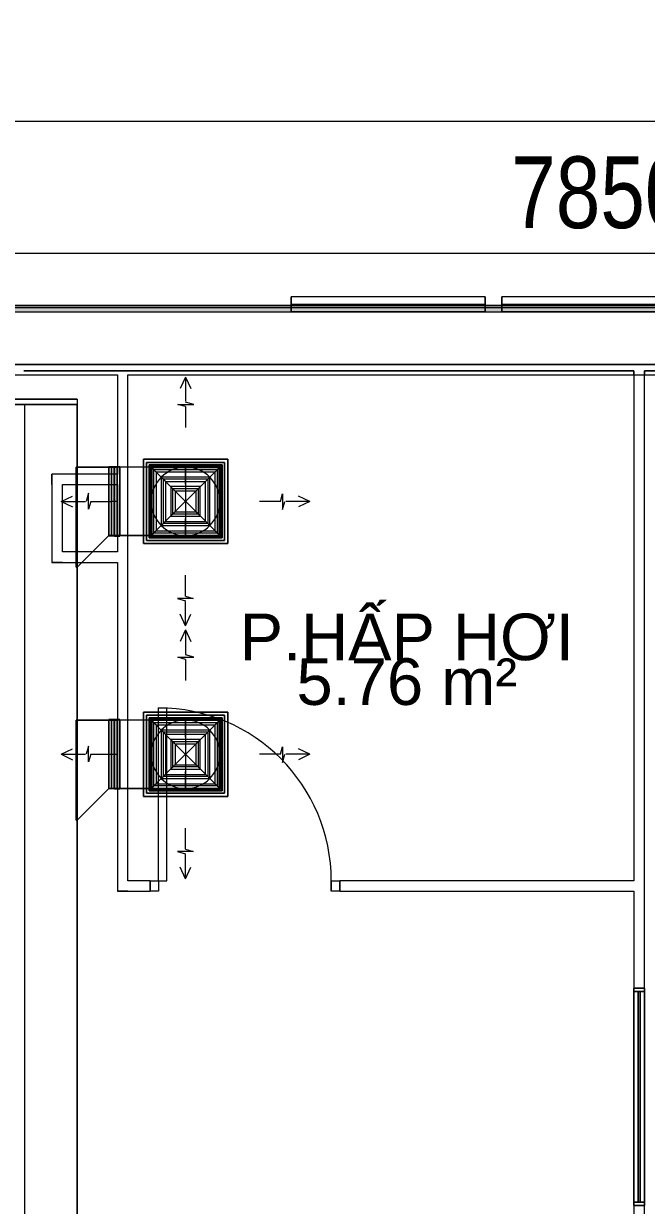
# Model space of a CAD drawing. Header units: millimetres. Extents: x -22227 to 20275, y 15053 to 61060.
# Drawn here: x -18853 to -15899, y 54177 to 59784 of the extents above; entities that cross this region are included whole.
import ezdxf

# ---------------------------------------------------------------- set-up
doc = ezdxf.new("R2010")
doc.units = ezdxf.units.MM
doc.linetypes.add('Grid Line', pattern=[22.225, 12.7, -3.175, 3.175, -3.175])
for name, color, linetype, lineweight in [('A-ANNO-DIMS', 7, 'Continuous', 9), ('A-ANNO-DIMS-170', 7, 'Continuous', 9), ('A-AREA-IDEN', 7, 'Continuous', 9), ('A-DETL-GENF', 7, 'Continuous', 5), ('A-GENM', 7, 'Continuous', 5), ('A-WALL', 7, 'Continuous', 9), ('A-WALL-PATT', 7, 'Continuous', 9), ('M-HVAC-CDFF', 7, 'Continuous', 5), ('M-HVAC-DUCT', 7, 'Continuous', 18), ('M-HVAC-DUCT-CNTR', 7, 'Continuous', 5), ('S-GRID', 7, 'Continuous', 9)]:
    doc.layers.add(name, color=color, linetype=linetype, lineweight=lineweight)
for name, color, linetype, lineweight, true_color in [('A-DOOR', 5, 'Continuous', 9, 0x0000ff), ('A-FLOR', 7, 'Continuous', 9, 0x007f00), ('A-GLAZ', 7, 'Continuous', 9, 0x00007f), ('M-HVAC-DUCT-ANNO', 7, 'Continuous', 5, 0x007f00)]:
    doc.layers.add(name, color=color, linetype=linetype, lineweight=lineweight, true_color=true_color)
doc.styles.add('Arial_1', font='arial.ttf', dxfattribs={"width": 0.8, "height": 340})
doc.styles.add('Arial_4', font='arial.ttf', dxfattribs={"height": 221})
doc.dimstyles.new('AK_DIM_2_0_Arial', dxfattribs={"dimscale": 304.8, "dimtxt": 346.888196, "dimasz": 0.278871, "dimexe": 0.557743, "dimexo": 0.557743, "dimgap": 0.055774, "dimtad": 1, "dimdec": 0, "dimzin": 0, "dimdsep": 46, "dimtxsty": 'Arial_1', "dimblk1": 'OBLIQUE', "dimblk2": 'OBLIQUE', "dimsah": 1, "dimcen": 0.09, "dimadec": 0, "dimazin": 0, "dimtfac": 1, "dimtdec": 4, "dimtix": 1, "dimtmove": 0, "dimatfit": 3, "dimfxl": 1, "dimtvp": 1, "dimtolj": 1, "dimtzin": 0, "dimarcsym": 2})

# ---------------------------------------------------------------- blocks, each defined once
blk = doc.blocks.new('Cư_a đơn - _D5 _900x2200__TrongNha-1164036-MẶT BẰNG HỆ THỐNG GIÓ TƯƠI')
at = {"layer": 'A-DETL-GENF', "color": 253, "lineweight": 9, "true_color": 0xaaaaaa}
for p, q in [((410, -25), (370, -25)), ((370, -25), (370, -845)), ((410, -25), (410, -845)), ((410, -845), (370, -845))]:
    blk.add_line(p, q, dxfattribs=at)
blk.add_arc((410, -25), 820, 180, 270, dxfattribs=at)
at = {"layer": 'A-DOOR', "color": 254, "true_color": 0xccccff}
for p, q in [((-450, -25), (-450, 25)), ((-450, 25), (-410, 25)), ((-410, -25), (-410, 25)), ((410, 25), (450, 25)), ((410, -25), (410, 25)), ((450, 25), (450, -25)), ((-410, -25), (-450, -25)), ((450, -25), (410, -25))]:
    blk.add_line(p, q, dxfattribs=at)
at = {"layer": 'A-DOOR', "color": 161, "true_color": 0xaaaaff}
for p, q in [((-450, 25), (-410, 25)), ((-410, 25), (-410, -25)), ((410, -25), (410, 25)), ((410, 25), (450, 25)), ((-410, -25), (-450, -25)), ((450, -25), (410, -25))]:
    blk.add_line(p, q, dxfattribs=at)
at = {"layer": 'A-DOOR', "color": 254, "true_color": 0xe0e0ff}
for p, q in [((-450, -25), (-450, 25)), ((450, -25), (450, 25))]:
    blk.add_line(p, q, dxfattribs=at)
blk = doc.blocks.new('AK_OViewTuongPanel - 1000x1200-V14-MẶT BẰNG HỆ THỐNG GIÓ TƯƠI')
at = {"layer": 'A-GLAZ', "color": 254, "true_color": 0xe0e0ef}
for p, q in [((-515, 25), (-500, 25)), ((-500, 25), (-500, 5)), ((500, 25), (515, 25)), ((500, 5), (500, 25)), ((-500, -25), (-515, -25)), ((-500, -5), (-500, -25)), ((500, -25), (500, -5)), ((515, -25), (500, -25))]:
    blk.add_line(p, q, dxfattribs=at)
at = {"layer": 'A-GLAZ', "color": 7, "true_color": 0xececf5}
for p, q in [((-515, -25), (-515, 25)), ((-500, -5), (-500, 5)), ((-500, 5), (-500, -5)), ((500, 5), (500, -5)), ((500, -5), (500, 5)), ((515, 25), (515, -25))]:
    blk.add_line(p, q, dxfattribs=at)
at = {"layer": 'A-GLAZ', "color": 9, "true_color": 0xaaaad4}
for p, q in [((-515, 25), (-515, -25)), ((-500, 25), (-515, 25)), ((500, 25), (-500, 25)), ((-500, -25), (-500, 25)), ((500, 5), (-500, 5)), ((-500, 5), (-500, -5)), ((515, 25), (500, 25)), ((500, 25), (500, -25)), ((500, -5), (500, 5)), ((515, -25), (515, 25)), ((-515, -25), (-500, -25)), ((-500, -5), (500, -5)), ((-500, -25), (500, -25)), ((500, -25), (515, -25))]:
    blk.add_line(p, q, dxfattribs=at)
at = {"layer": 'A-GLAZ', "color": 254, "true_color": 0xcccce5}
for p, q in [((-500, 25), (500, 25)), ((-500, 5), (500, 5)), ((500, -5), (-500, -5)), ((500, -25), (-500, -25))]:
    blk.add_line(p, q, dxfattribs=at)
blk = doc.blocks.new('M_Window-Louvers - 1000x1000mm-1207723-MẶT BẰNG HỆ THỐNG GIÓ TƯƠI')
at = {"layer": 'A-GLAZ', "color": 254, "true_color": 0xe0e0ef}
for p, q in [((-460.5, 8.65), (-460.5, -26.275)), ((-460.5, 8.65), (460.5, 8.65)), ((-460.5, -26.275), (-460.5, 8.65)), ((460.5, 8.65), (-460.5, 8.65)), ((460.5, -26.275), (460.5, 8.65)), ((460.5, 8.65), (460.5, -26.275)), ((-460.5, -26.275), (-460.5, -61.2)), ((-460.5, -26.275), (460.5, -26.275)), ((-460.5, -61.2), (-460.5, -26.275)), ((-460.5, -26.275), (460.5, -26.275)), ((460.5, -61.2), (460.5, -26.275)), ((460.5, -26.275), (460.5, -61.2)), ((-460.5, -61.2), (460.5, -61.2)), ((-460.5, -61.2), (460.5, -61.2))]:
    blk.add_line(p, q, dxfattribs=at)
at = {"layer": 'A-GLAZ', "color": 254, "true_color": 0xcccce5}
for p, q in [((-460.5, -26.275), (-460.5, 8.65)), ((460.5, 8.65), (-460.5, 8.65)), ((-460.5, 8.65), (-460.5, -26.275)), ((-460.5, 8.65), (460.5, 8.65)), ((460.5, 8.65), (460.5, -26.275)), ((460.5, -26.275), (460.5, 8.65)), ((-460.5, -61.2), (-460.5, -26.275)), ((-460.5, -26.275), (-460.5, -61.2)), ((460.5, -26.275), (460.5, -61.2)), ((460.5, -61.2), (460.5, -26.275)), ((-460.5, -61.2), (460.5, -61.2)), ((-460.5, -61.2), (460.5, -61.2))]:
    blk.add_line(p, q, dxfattribs=at)
at = {"layer": 'A-GLAZ', "color": 7, "true_color": 0xececf5}
for p, q in [((-460.5, 8.65), (-460.5, -26.275)), ((-460.5, 8.65), (460.5, 8.65)), ((-460.5, -26.275), (-460.5, 8.65)), ((460.5, 8.65), (-460.5, 8.65)), ((460.5, -26.275), (460.5, 8.65)), ((460.5, 8.65), (460.5, -26.275)), ((-460.5, -26.275), (-460.5, -61.2)), ((-460.5, -61.2), (-460.5, -26.275)), ((460.5, -61.2), (460.5, -26.275)), ((460.5, -26.275), (460.5, -61.2)), ((-460.5, -61.2), (460.5, -61.2)), ((-460.5, -61.2), (460.5, -61.2))]:
    blk.add_line(p, q, dxfattribs=at)
at = {"layer": 'A-GLAZ', "color": 7, "true_color": 0xf3f3f9}
for p, q in [((-460.5, 8.65), (-460.5, -26.275)), ((-460.5, 8.65), (460.5, 8.65)), ((-460.5, -26.275), (-460.5, 8.65)), ((460.5, 8.65), (-460.5, 8.65)), ((460.5, -26.275), (460.5, 8.65)), ((460.5, 8.65), (460.5, -26.275)), ((-460.5, -26.275), (460.5, -26.275)), ((-460.5, -26.275), (460.5, -26.275)), ((-460.5, -26.275), (-460.5, -61.2)), ((-460.5, -61.2), (-460.5, -26.275)), ((460.5, -61.2), (460.5, -26.275)), ((460.5, -26.275), (460.5, -61.2)), ((-460.5, -61.2), (460.5, -61.2)), ((-460.5, -61.2), (460.5, -61.2))]:
    blk.add_line(p, q, dxfattribs=at)
at = {"layer": 'A-GLAZ', "color": 7, "true_color": 0xf7f7fb}
for p, q in [((-460.5, 8.65), (-460.5, -26.275)), ((-460.5, 8.65), (460.5, 8.65)), ((-460.5, -26.275), (-460.5, 8.65)), ((460.5, 8.65), (-460.5, 8.65)), ((460.5, -26.275), (460.5, 8.65)), ((460.5, 8.65), (460.5, -26.275)), ((-460.5, -26.275), (-460.5, -61.2)), ((-460.5, -61.2), (-460.5, -26.275)), ((460.5, -61.2), (460.5, -26.275)), ((460.5, -26.275), (460.5, -61.2)), ((-460.5, -61.2), (460.5, -61.2)), ((-460.5, -61.2), (460.5, -61.2))]:
    blk.add_line(p, q, dxfattribs=at)
at = {"layer": 'A-GLAZ', "color": 7, "true_color": 0xfafafc}
for p, q in [((-460.5, 8.65), (-460.5, -26.275)), ((-460.5, 8.65), (460.5, 8.65)), ((-460.5, -26.275), (-460.5, 8.65)), ((460.5, 8.65), (-460.5, 8.65)), ((460.5, -26.275), (460.5, 8.65)), ((460.5, 8.65), (460.5, -26.275)), ((-460.5, -26.275), (460.5, -26.275)), ((-460.5, -26.275), (460.5, -26.275)), ((-460.5, -26.275), (-460.5, -61.2)), ((-460.5, -61.2), (-460.5, -26.275)), ((460.5, -61.2), (460.5, -26.275)), ((460.5, -26.275), (460.5, -61.2)), ((-460.5, -61.2), (460.5, -61.2)), ((-460.5, -61.2), (460.5, -61.2))]:
    blk.add_line(p, q, dxfattribs=at)
at = {"layer": 'A-GLAZ', "color": 7, "true_color": 0xfcfcfd}
for p, q in [((-460.5, 8.65), (-460.5, -26.275)), ((-460.5, 8.65), (460.5, 8.65)), ((-460.5, -26.275), (-460.5, 8.65)), ((460.5, 8.65), (-460.5, 8.65)), ((460.5, -26.275), (460.5, 8.65)), ((460.5, 8.65), (460.5, -26.275)), ((-460.5, -26.275), (-460.5, -61.2)), ((-460.5, -61.2), (-460.5, -26.275)), ((460.5, -61.2), (460.5, -26.275)), ((460.5, -26.275), (460.5, -61.2)), ((-460.5, -61.2), (460.5, -61.2)), ((-460.5, -61.2), (460.5, -61.2))]:
    blk.add_line(p, q, dxfattribs=at)
at = {"layer": 'A-GLAZ', "color": 7, "true_color": 0xfdfdfd}
for p, q in [((-460.5, 8.65), (-460.5, -26.275)), ((-460.5, 8.65), (460.5, 8.65)), ((-460.5, 8.65), (-460.5, -26.275)), ((-460.5, -26.275), (-460.5, 8.65)), ((460.5, 8.65), (-460.5, 8.65)), ((-460.5, 8.65), (460.5, 8.65)), ((-460.5, 8.65), (-460.5, -26.275)), ((-460.5, -26.275), (-460.5, 8.65)), ((460.5, 8.65), (-460.5, 8.65)), ((-460.5, 8.65), (460.5, 8.65)), ((-460.5, 8.65), (-460.5, -26.275)), ((-460.5, -26.275), (-460.5, 8.65)), ((460.5, 8.65), (-460.5, 8.65)), ((-460.5, 8.65), (460.5, 8.65)), ((-460.5, 8.65), (-460.5, -26.275)), ((-460.5, -26.275), (-460.5, 8.65)), ((460.5, 8.65), (-460.5, 8.65)), ((-460.5, 8.65), (460.5, 8.65)), ((-460.5, 8.65), (-460.5, -26.275)), ((-460.5, -26.275), (-460.5, 8.65)), ((460.5, 8.65), (-460.5, 8.65)), ((-460.5, 8.65), (460.5, 8.65)), ((-460.5, 8.65), (-460.5, -26.275)), ((-460.5, -26.275), (-460.5, 8.65)), ((460.5, 8.65), (-460.5, 8.65)), ((-460.5, 8.65), (460.5, 8.65)), ((-460.5, 8.65), (-460.5, -26.275)), ((-460.5, -26.275), (-460.5, 8.65)), ((460.5, 8.65), (-460.5, 8.65)), ((-460.5, 8.65), (460.5, 8.65)), ((-460.5, 8.65), (-460.5, -26.275)), ((-460.5, -26.275), (-460.5, 8.65)), ((460.5, 8.65), (-460.5, 8.65)), ((-460.5, 8.65), (460.5, 8.65)), ((-460.5, 8.65), (-460.5, -26.275)), ((-460.5, -26.275), (-460.5, 8.65)), ((460.5, 8.65), (-460.5, 8.65)), ((-460.5, 8.65), (460.5, 8.65)), ((-460.5, 8.65), (-460.5, -26.275)), ((-460.5, -26.275), (-460.5, 8.65)), ((460.5, 8.65), (-460.5, 8.65)), ((-460.5, 8.65), (460.5, 8.65)), ((-460.5, 8.65), (-460.5, -26.275)), ((-460.5, -26.275), (-460.5, 8.65)), ((460.5, 8.65), (-460.5, 8.65)), ((-460.5, 8.65), (460.5, 8.65)), ((-460.5, 8.65), (-460.5, -26.275)), ((-460.5, -26.275), (-460.5, 8.65)), ((460.5, 8.65), (-460.5, 8.65)), ((-460.5, 8.65), (460.5, 8.65)), ((-460.5, 8.65), (-460.5, -26.275)), ((-460.5, -26.275), (-460.5, 8.65)), ((460.5, 8.65), (-460.5, 8.65)), ((-460.5, 8.65), (460.5, 8.65)), ((-460.5, 8.65), (-460.5, -26.275)), ((-460.5, -26.275), (-460.5, 8.65)), ((460.5, 8.65), (-460.5, 8.65)), ((-460.5, 8.65), (460.5, 8.65)), ((460.5, -26.275), (460.5, 8.65)), ((460.5, 8.65), (460.5, -26.275)), ((460.5, -26.275), (460.5, 8.65)), ((460.5, 8.65), (460.5, -26.275)), ((460.5, -26.275), (460.5, 8.65)), ((460.5, 8.65), (460.5, -26.275)), ((460.5, -26.275), (460.5, 8.65)), ((460.5, 8.65), (460.5, -26.275)), ((460.5, -26.275), (460.5, 8.65)), ((460.5, 8.65), (460.5, -26.275)), ((460.5, -26.275), (460.5, 8.65)), ((460.5, 8.65), (460.5, -26.275)), ((460.5, -26.275), (460.5, 8.65)), ((460.5, 8.65), (460.5, -26.275)), ((460.5, -26.275), (460.5, 8.65)), ((460.5, 8.65), (460.5, -26.275)), ((460.5, -26.275), (460.5, 8.65)), ((460.5, 8.65), (460.5, -26.275)), ((460.5, -26.275), (460.5, 8.65)), ((460.5, 8.65), (460.5, -26.275)), ((460.5, -26.275), (460.5, 8.65)), ((460.5, 8.65), (460.5, -26.275)), ((460.5, -26.275), (460.5, 8.65)), ((460.5, 8.65), (460.5, -26.275)), ((460.5, -26.275), (460.5, 8.65)), ((460.5, 8.65), (460.5, -26.275)), ((460.5, -26.275), (460.5, 8.65)), ((460.5, 8.65), (460.5, -26.275)), ((460.5, -26.275), (460.5, 8.65)), ((-460.5, -26.275), (460.5, -26.275)), ((-460.5, -26.275), (460.5, -26.275)), ((-460.5, -26.275), (460.5, -26.275)), ((-460.5, -26.275), (460.5, -26.275)), ((-460.5, -26.275), (460.5, -26.275)), ((-460.5, -26.275), (460.5, -26.275)), ((-460.5, -26.275), (460.5, -26.275)), ((-460.5, -26.275), (-460.5, -61.2)), ((-460.5, -26.275), (460.5, -26.275)), ((-460.5, -26.275), (460.5, -26.275)), ((-460.5, -26.275), (-460.5, -61.2)), ((-460.5, -61.2), (-460.5, -26.275)), ((-460.5, -26.275), (460.5, -26.275)), ((-460.5, -26.275), (460.5, -26.275)), ((-460.5, -26.275), (-460.5, -61.2)), ((-460.5, -61.2), (-460.5, -26.275)), ((-460.5, -26.275), (460.5, -26.275)), ((-460.5, -26.275), (460.5, -26.275)), ((-460.5, -26.275), (-460.5, -61.2)), ((-460.5, -61.2), (-460.5, -26.275)), ((-460.5, -26.275), (460.5, -26.275)), ((-460.5, -26.275), (460.5, -26.275)), ((-460.5, -26.275), (-460.5, -61.2)), ((-460.5, -61.2), (-460.5, -26.275)), ((-460.5, -26.275), (460.5, -26.275)), ((-460.5, -26.275), (460.5, -26.275)), ((-460.5, -26.275), (-460.5, -61.2)), ((-460.5, -61.2), (-460.5, -26.275)), ((-460.5, -26.275), (460.5, -26.275)), ((-460.5, -26.275), (460.5, -26.275)), ((-460.5, -26.275), (-460.5, -61.2)), ((-460.5, -61.2), (-460.5, -26.275)), ((-460.5, -26.275), (460.5, -26.275)), ((-460.5, -26.275), (460.5, -26.275)), ((-460.5, -26.275), (-460.5, -61.2)), ((-460.5, -61.2), (-460.5, -26.275)), ((-460.5, -26.275), (460.5, -26.275)), ((-460.5, -26.275), (460.5, -26.275)), ((-460.5, -26.275), (-460.5, -61.2)), ((-460.5, -61.2), (-460.5, -26.275)), ((-460.5, -26.275), (460.5, -26.275)), ((-460.5, -26.275), (460.5, -26.275)), ((-460.5, -26.275), (-460.5, -61.2)), ((-460.5, -61.2), (-460.5, -26.275)), ((-460.5, -26.275), (460.5, -26.275)), ((-460.5, -26.275), (460.5, -26.275)), ((-460.5, -26.275), (-460.5, -61.2)), ((-460.5, -61.2), (-460.5, -26.275)), ((-460.5, -26.275), (460.5, -26.275)), ((-460.5, -26.275), (460.5, -26.275)), ((-460.5, -26.275), (-460.5, -61.2)), ((-460.5, -61.2), (-460.5, -26.275)), ((-460.5, -26.275), (460.5, -26.275)), ((-460.5, -26.275), (460.5, -26.275)), ((-460.5, -26.275), (-460.5, -61.2)), ((-460.5, -61.2), (-460.5, -26.275)), ((-460.5, -26.275), (460.5, -26.275)), ((-460.5, -26.275), (460.5, -26.275)), ((-460.5, -26.275), (-460.5, -61.2)), ((-460.5, -61.2), (-460.5, -26.275)), ((-460.5, -26.275), (460.5, -26.275)), ((-460.5, -26.275), (460.5, -26.275)), ((-460.5, -26.275), (-460.5, -61.2)), ((-460.5, -61.2), (-460.5, -26.275)), ((-460.5, -26.275), (460.5, -26.275)), ((-460.5, -26.275), (460.5, -26.275)), ((460.5, -61.2), (460.5, -26.275)), ((460.5, -26.275), (460.5, -61.2)), ((460.5, -61.2), (460.5, -26.275)), ((460.5, -26.275), (460.5, -61.2)), ((460.5, -61.2), (460.5, -26.275)), ((460.5, -26.275), (460.5, -61.2)), ((460.5, -61.2), (460.5, -26.275)), ((460.5, -26.275), (460.5, -61.2)), ((460.5, -61.2), (460.5, -26.275)), ((460.5, -26.275), (460.5, -61.2)), ((460.5, -61.2), (460.5, -26.275)), ((460.5, -26.275), (460.5, -61.2)), ((460.5, -61.2), (460.5, -26.275)), ((460.5, -26.275), (460.5, -61.2)), ((460.5, -61.2), (460.5, -26.275)), ((460.5, -26.275), (460.5, -61.2)), ((460.5, -61.2), (460.5, -26.275)), ((460.5, -26.275), (460.5, -61.2)), ((460.5, -61.2), (460.5, -26.275)), ((460.5, -26.275), (460.5, -61.2)), ((460.5, -61.2), (460.5, -26.275)), ((460.5, -26.275), (460.5, -61.2)), ((460.5, -61.2), (460.5, -26.275)), ((460.5, -26.275), (460.5, -61.2)), ((460.5, -61.2), (460.5, -26.275)), ((460.5, -26.275), (460.5, -61.2)), ((460.5, -61.2), (460.5, -26.275)), ((460.5, -26.275), (460.5, -61.2)), ((460.5, -61.2), (460.5, -26.275)), ((-460.5, -61.2), (460.5, -61.2)), ((-460.5, -61.2), (460.5, -61.2)), ((-460.5, -61.2), (460.5, -61.2)), ((-460.5, -61.2), (460.5, -61.2)), ((-460.5, -61.2), (460.5, -61.2)), ((-460.5, -61.2), (460.5, -61.2)), ((-460.5, -61.2), (460.5, -61.2)), ((-460.5, -61.2), (460.5, -61.2)), ((-460.5, -61.2), (460.5, -61.2)), ((-460.5, -61.2), (460.5, -61.2)), ((-460.5, -61.2), (460.5, -61.2)), ((-460.5, -61.2), (460.5, -61.2)), ((-460.5, -61.2), (460.5, -61.2)), ((-460.5, -61.2), (460.5, -61.2)), ((-460.5, -61.2), (460.5, -61.2)), ((-460.5, -61.2), (460.5, -61.2)), ((-460.5, -61.2), (460.5, -61.2)), ((-460.5, -61.2), (460.5, -61.2)), ((-460.5, -61.2), (460.5, -61.2)), ((-460.5, -61.2), (460.5, -61.2)), ((-460.5, -61.2), (460.5, -61.2)), ((-460.5, -61.2), (460.5, -61.2)), ((-460.5, -61.2), (460.5, -61.2)), ((-460.5, -61.2), (460.5, -61.2)), ((-460.5, -61.2), (460.5, -61.2)), ((-460.5, -61.2), (460.5, -61.2)), ((-460.5, -61.2), (460.5, -61.2)), ((-460.5, -61.2), (460.5, -61.2)), ((-460.5, -61.2), (460.5, -61.2))]:
    blk.add_line(p, q, dxfattribs=at)
at = {"layer": 'A-GLAZ', "color": 9, "true_color": 0xaaaad4}
for p, q in [((-460.5, -26.275), (-460.5, 8.65)), ((460.5, 8.65), (-460.5, 8.65)), ((460.5, 8.65), (460.5, -26.275)), ((-460.5, -61.2), (-460.5, -26.275)), ((-460.5, -26.275), (460.5, -26.275)), ((460.5, -26.275), (460.5, -61.2)), ((-460.5, -61.2), (460.5, -61.2))]:
    blk.add_line(p, q, dxfattribs=at)
blk = doc.blocks.new('AK-SGS-M3-A_rvt-1-MẶT BẰNG HỆ THỐNG GIÓ TƯƠI')
at = {"layer": 'A-WALL-PATT', "true_color": 0xeaeaea, "transparency": 33554534}
h = blk.add_hatch(color=254, dxfattribs=at)
h.paths.add_polyline_path([(-18852.6, 58416.9), (-17584.1, 58416.9), (-17584.1, 58446.9), (-20048.6, 58446.9), (-20048.6, 58416.9)])
h.paths.add_polyline_path([(-16663.1, 58416.9), (-16584.2, 58416.9), (-16584.2, 58446.9), (-16663.1, 58446.9)])
h.paths.add_polyline_path([(-14663.3, 58416.9), (-9809.1, 58416.9), (-9809.1, 58446.9), (-14663.3, 58446.9)])
h.paths.add_polyline_path([(-15663.2, 58416.9), (-15584.3, 58416.9), (-15584.3, 58446.9), (-15663.2, 58446.9)])
h.paths.add_polyline_path([(-8809.2, 58416.9), (-8809.2, 58446.9), (-8888.1, 58446.9), (-8888.1, 58416.9), (-8826.8, 58416.9)])
h.paths.add_polyline_path([(-7809.3, 58416.9), (-7809.3, 58446.9), (-7888.2, 58446.9), (-7888.2, 58416.9)])
h.paths.add_polyline_path([(-6888.3, 58416.9), (5590.9, 58416.9), (5590.9, 58446.9), (-6888.3, 58446.9)])
h.paths.add_polyline_path([(6511.9, 58416.9), (6590.8, 58416.9), (6590.8, 58446.9), (6511.9, 58446.9)])
h.paths.add_polyline_path([(8680.8, 58416.9), (13291.2, 58416.9), (13291.2, 58446.9), (8511.7, 58446.9), (8511.7, 58416.9)])
h.paths.add_polyline_path([(7590.7, 58416.9), (7590.7, 58446.9), (7511.8, 58446.9), (7511.8, 58416.9)])
h.paths.add_polyline_path([(14291.1, 58416.9), (14291.1, 58446.9), (14212.2, 58446.9), (14212.2, 58416.9), (14217.5, 58416.9)])
h.paths.add_polyline_path([(15264.9, 58416.9), (15291, 58416.9), (15291, 58446.9), (15212.1, 58446.9), (15212.1, 58416.9)])
h.paths.add_polyline_path([(17060.6, 58416.9), (17060.6, 58446.9), (16212, 58446.9), (16212, 58416.9), (16462, 58416.9)])
h = blk.add_hatch(color=254, dxfattribs=at)
h.paths.add_polyline_path([(-16907.3, 58416.9), (-16663.1, 58416.9), (-16663.1, 58446.9), (-17584.1, 58446.9), (-17584.1, 58416.9), (-17057, 58416.9)])
h.paths.add_polyline_path([(-15410.9, 58416.9), (-14663.3, 58416.9), (-14663.3, 58446.9), (-15584.3, 58446.9), (-15584.3, 58416.9), (-15560.6, 58416.9)])
h.paths.add_polyline_path([(-15859.8, 58416.9), (-15663.2, 58416.9), (-15663.2, 58446.9), (-16584.2, 58446.9), (-16584.2, 58416.9), (-16009.5, 58416.9)])
h.paths.add_polyline_path([(-9809.1, 58416.9), (-8888.1, 58416.9), (-8888.1, 58446.9), (-9809.1, 58446.9)])
h.paths.add_polyline_path([(-6888.3, 58416.9), (-6888.3, 58446.9), (-7809.3, 58446.9), (-7809.3, 58416.9), (-7480.1, 58416.9)])
h.paths.add_polyline_path([(-7929, 58416.9), (-7888.2, 58416.9), (-7888.2, 58446.9), (-8809.2, 58446.9), (-8809.2, 58416.9), (-8078.7, 58416.9)])
h.paths.add_polyline_path([(5590.9, 58416.9), (6511.9, 58416.9), (6511.9, 58446.9), (5590.9, 58446.9)])
h.paths.add_polyline_path([(7590.7, 58416.9), (8511.7, 58416.9), (8511.7, 58446.9), (7590.7, 58446.9)])
h.paths.add_polyline_path([(7511.8, 58416.9), (7511.8, 58446.9), (6590.8, 58446.9), (6590.8, 58416.9), (7483.7, 58416.9)])
h.paths.add_polyline_path([(13291.2, 58416.9), (14212.2, 58416.9), (14212.2, 58446.9), (13291.2, 58446.9)])
h.paths.add_polyline_path([(14291.1, 58416.9), (15212.1, 58416.9), (15212.1, 58446.9), (14291.1, 58446.9)])
h.paths.add_polyline_path([(15291, 58416.9), (16212, 58416.9), (16212, 58446.9), (15291, 58446.9)])
at = {"layer": 'A-WALL', "color": 253, "true_color": 0xaaaaaa}
for p, q in [((-17584.1, 58446.9), (-20048.6, 58446.9)), ((-16584.2, 58446.9), (-16663.1, 58446.9)), ((-20048.6, 58416.9), (-17584.1, 58416.9)), ((-16663.1, 58416.9), (-16584.2, 58416.9)), ((3042.8, 58166.9), (-19596.1, 58166.9)), ((-19546.1, 58116.9), (-18408.6, 58116.9)), ((-18408.6, 58116.9), (-18408.6, 57646.9)), ((-18358.6, 55716.9), (-18358.6, 58116.9)), ((-18358.6, 58116.9), (-15958.6, 58116.9)), ((-15958.6, 58116.9), (-15958.6, 55716.9)), ((-15908.6, 55206.9), (-15908.6, 58116.9)), ((-15908.6, 58116.9), (-14608.5, 58116.9)), ((-18408.6, 57646.9), (-18718.6, 57646.9)), ((-18718.6, 57646.9), (-18718.6, 57596.9)), ((-18718.6, 57596.9), (-18718.6, 57226.9)), ((-18668.6, 57596.9), (-18408.6, 57596.9)), ((-18668.6, 57276.9), (-18668.6, 57596.9)), ((-18408.6, 57596.9), (-18408.6, 57276.9)), ((-18408.6, 57276.9), (-18668.6, 57276.9)), ((-18718.6, 57226.9), (-18668.6, 57226.9)), ((-18668.6, 57226.9), (-18408.6, 57226.9)), ((-18408.6, 57226.9), (-18408.6, 55666.9)), ((-18253.6, 55716.9), (-18358.6, 55716.9)), ((-18253.6, 55666.9), (-18253.6, 55716.9)), ((-15958.6, 55716.9), (-17353.6, 55716.9)), ((-17353.6, 55716.9), (-17353.6, 55666.9)), ((-18408.6, 55666.9), (-18358.6, 55666.9)), ((-18358.6, 55666.9), (-18253.6, 55666.9)), ((-17353.6, 55666.9), (-15958.6, 55666.9)), ((-15958.6, 55666.9), (-15958.6, 55206.9)), ((-15958.6, 54176.9), (-15958.6, 51887.3)), ((-15908.6, 53016.9), (-15908.6, 54176.9))]:
    blk.add_line(p, q, dxfattribs=at)
at = {"layer": 'A-WALL', "color": 9, "true_color": 0xc3c3c3}
for p, q in [((-17584.1, 58446.9), (-20048.6, 58446.9)), ((-19948.6, 58436.9), (-17584.1, 58436.9)), ((-16584.2, 58446.9), (-16663.1, 58446.9)), ((-16663.1, 58436.9), (-16584.2, 58436.9)), ((-19948.6, 58416.9), (-17584.1, 58416.9)), ((-16663.1, 58416.9), (-16584.2, 58416.9))]:
    blk.add_line(p, q, dxfattribs=at)
at = {"layer": 'A-WALL', "color": 254, "true_color": 0xd8d8d8}
for p, q in [((-17584.1, 58436.9), (-19948.6, 58436.9)), ((-16584.2, 58436.9), (-16663.1, 58436.9))]:
    blk.add_line(p, q, dxfattribs=at)
at = {"layer": 'A-WALL', "color": 7, "true_color": 0xfdfdfd}
for p, q in [((-16663.1, 58446.9), (-17584.1, 58446.9)), ((-16663.1, 58446.9), (-17584.1, 58446.9)), ((-17584.1, 58436.9), (-16663.1, 58436.9)), ((-16663.1, 58436.9), (-17584.1, 58436.9)), ((-15663.2, 58446.9), (-16584.2, 58446.9)), ((-15663.2, 58446.9), (-16584.2, 58446.9)), ((-16584.2, 58436.9), (-15663.2, 58436.9)), ((-15663.2, 58436.9), (-16584.2, 58436.9)), ((-17584.1, 58416.9), (-16663.1, 58416.9)), ((-17584.1, 58416.9), (-16663.1, 58416.9)), ((-16584.2, 58416.9), (-15663.2, 58416.9)), ((-16584.2, 58416.9), (-15663.2, 58416.9))]:
    blk.add_line(p, q, dxfattribs=at)
at = {"layer": 'A-WALL', "color": 254, "true_color": 0xe0e0e0}
for p, q in [((3042.8, 58166.9), (-19596.1, 58166.9)), ((-18852.6, 58136.9), (-15958.6, 58136.9)), ((-15958.6, 58136.9), (-15958.6, 58134.7)), ((-15958.6, 58134.4), (-15958.6, 58130.8)), ((-15958.6, 58130.5), (-15958.6, 58117.6)), ((-15958.6, 58116.9), (-15908.6, 58116.9)), ((-15908.6, 58134.2), (-15908.6, 58136.9)), ((-15908.6, 58136.9), (-12408.6, 58136.9)), ((-15908.6, 58130.3), (-15908.6, 58133.9)), ((-15908.6, 58116.9), (-15908.6, 58130)), ((-18253.6, 55716.9), (-18253.6, 55666.9)), ((-17353.6, 55666.9), (-17353.6, 55716.9)), ((-15958.6, 55206.9), (-15908.6, 55206.9)), ((-15958.6, 55191.9), (-15958.6, 55206.9)), ((-15958.6, 55191.9), (-15958.6, 54191.9)), ((-15908.6, 55206.9), (-15908.6, 55191.9)), ((-15908.6, 54191.9), (-15908.6, 55191.9)), ((-15958.6, 54176.9), (-15958.6, 54191.9)), ((-15908.6, 54176.9), (-15958.6, 54176.9)), ((-15908.6, 54191.9), (-15908.6, 54176.9))]:
    blk.add_line(p, q, dxfattribs=at)
at = {"layer": 'A-WALL', "color": 254, "true_color": 0xcccccc}
for p, q in [((-19546.1, 58116.9), (-18408.6, 58116.9)), ((-15958.6, 58136.9), (-18852.6, 58136.9)), ((-18408.6, 58116.9), (-18408.6, 57646.9)), ((-18358.6, 55716.9), (-18358.6, 58116.9)), ((-18358.6, 58116.9), (-15958.6, 58116.9)), ((-15958.6, 58134.7), (-15958.6, 58136.9)), ((-15958.6, 58130.8), (-15958.6, 58134.4)), ((-15958.6, 58117.6), (-15958.6, 58130.5)), ((-15958.6, 58116.9), (-15958.6, 55716.9)), ((-15908.6, 58136.9), (-15908.6, 58134.2)), ((-12408.6, 58136.9), (-15908.6, 58136.9)), ((-15908.6, 58133.9), (-15908.6, 58130.3)), ((-15908.6, 58130), (-15908.6, 58116.9)), ((-15908.6, 55206.9), (-15908.6, 58116.9)), ((-15908.6, 58116.9), (-14608.5, 58116.9)), ((-18408.6, 57646.9), (-18718.6, 57646.9)), ((-18718.6, 57596.9), (-18718.6, 57646.9)), ((-18718.6, 57596.9), (-18718.6, 57226.9)), ((-18668.6, 57596.9), (-18408.6, 57596.9)), ((-18668.6, 57276.9), (-18668.6, 57596.9)), ((-18408.6, 57596.9), (-18408.6, 57276.9)), ((-18408.6, 57276.9), (-18668.6, 57276.9)), ((-18668.6, 57226.9), (-18718.6, 57226.9)), ((-18668.6, 57226.9), (-18408.6, 57226.9)), ((-18408.6, 57226.9), (-18408.6, 55666.9)), ((-18253.6, 55716.9), (-18358.6, 55716.9)), ((-15958.6, 55716.9), (-17353.6, 55716.9)), ((-18358.6, 55666.9), (-18408.6, 55666.9)), ((-18358.6, 55666.9), (-18253.6, 55666.9)), ((-17353.6, 55666.9), (-15958.6, 55666.9)), ((-15958.6, 55666.9), (-15958.6, 55206.9)), ((-15958.6, 54191.9), (-15958.6, 55191.9)), ((-15908.6, 55191.9), (-15908.6, 54191.9))]:
    blk.add_line(p, q, dxfattribs=at)
at = {"layer": 'A-WALL', "color": 7, "true_color": 0xececec}
for p, q in [((-15958.6, 58116.9), (-15908.6, 58116.9)), ((-15958.6, 55206.9), (-15958.6, 55191.9)), ((-15958.6, 55206.9), (-15908.6, 55206.9)), ((-15908.6, 55191.9), (-15908.6, 55206.9)), ((-15958.6, 54191.9), (-15958.6, 54176.9)), ((-15908.6, 54176.9), (-15958.6, 54176.9)), ((-15908.6, 54176.9), (-15908.6, 54191.9))]:
    blk.add_line(p, q, dxfattribs=at)
at = {"layer": 'A-DOOR', "color": 9, "lineweight": 9, "true_color": 0xaaaad4, "rotation": 180}
blk.add_blockref('Cư_a đơn - _D5 _900x2200__TrongNha-1164036-MẶT BẰNG HỆ THỐNG GIÓ TƯƠI', (-17803.6, 55691.9), dxfattribs=at)
at = {"layer": 'A-GLAZ', "color": 9, "lineweight": 9, "true_color": 0xaaaad4}
for name, p, rotation in [('M_Window-Louvers - 1000x1000mm-1207723-MẶT BẰNG HỆ THỐNG GIÓ TƯƠI', (-17123.6, 58425.6), 180), ('M_Window-Louvers - 1000x1000mm-1207723-MẶT BẰNG HỆ THỐNG GIÓ TƯƠI', (-16123.7, 58425.6), 180), ('AK_OViewTuongPanel - 1000x1200-V14-MẶT BẰNG HỆ THỐNG GIÓ TƯƠI', (-15933.6, 54691.9), 269.9999999999999)]:
    blk.add_blockref(name, p, dxfattribs=dict(at, rotation=rotation))
blk = doc.blocks.new('01_DSC_SAD_Asli_1 ROD Connector_Horizontal_ - FAF 400x400-2073753-MẶT BẰNG HỆ THỐNG GIÓ TƯƠI')
at = {"layer": 'A-GENM', "color": 4, "true_color": 0x00ffff}
for p, q in [((0, 590), (-25.4, 535.6)), ((0, 590), (25.4, 535.6)), ((0, 590), (0, 475)), ((-36.1, 460.4), (38.7, 460.4)), ((0, 450), (-36.1, 460.4)), ((38.7, 460.4), (0, 471.4)), ((0, 450), (0, 350)), ((-590, 0), (-535.6, 25.4)), ((-460.4, 38.7), (-471.4, 0)), ((-460.4, -36.1), (-460.4, 38.7)), ((450, 0), (460.4, 36.1)), ((460.4, 36.1), (460.4, -38.7)), ((590, 0), (535.6, 25.4)), ((-590, 0), (-535.6, -25.4)), ((-590, 0), (-475, 0)), ((-450, 0), (-460.4, -36.1)), ((-450, 0), (-350, 0)), ((450, 0), (350, 0)), ((460.4, -38.7), (471.4, 0)), ((590, 0), (475, 0)), ((590, 0), (535.6, -25.4)), ((0, -450), (0, -350)), ((-38.7, -460.4), (0, -471.4)), ((36.1, -460.4), (-38.7, -460.4)), ((0, -450), (36.1, -460.4)), ((0, -590), (0, -475)), ((0, -590), (-25.4, -535.6)), ((0, -590), (25.4, -535.6))]:
    blk.add_line(p, q, dxfattribs=at)
at = {"layer": 'M-HVAC-CDFF', "color": 4, "true_color": 0x00ffff}
for p, q in [((200, 200), (-200, 200)), ((-200, 200), (-200, -200)), ((-200, -200), (-200, 200)), ((-200, 200), (200, 200)), ((185, 185), (-185, 185)), ((-185, 185), (-185, -185)), ((-185, -185), (-185, 185)), ((-185, 185), (185, 185)), ((173, 173), (-173, 173)), ((-173, 173), (-173, -173)), ((-173, -173), (-173, 173)), ((-173, 173), (173, 173)), ((-170, -170), (-170, 170)), ((-170, 170), (170, 170)), ((170, 170), (-170, 170)), ((-170, 170), (-170, -170)), ((-170, -170), (-170, 170)), ((-170, 170), (170, 170)), ((170, 170), (-170, 170)), ((-170, 170), (-170, -170)), ((170, 170), (170, -170)), ((170, -170), (170, 170)), ((170, 170), (170, -170)), ((170, -170), (170, 170)), ((173, -173), (173, 173)), ((173, 173), (173, -173)), ((185, -185), (185, 185)), ((185, 185), (185, -185)), ((200, -200), (200, 200)), ((200, 200), (200, -200)), ((-160, 160), (-160, -160)), ((160, 160), (-160, 160)), ((-150, -150), (-150, 150)), ((-150, -150), (-150, 150)), ((150, 150), (-150, 150)), ((150, 150), (-150, 150)), ((-140, 140), (-140, -140)), ((-140, 140), (140, 140)), ((-115, 115), (-115, -115)), ((115, 115), (-115, 115)), ((115, -115), (115, 115)), ((140, -140), (140, 140)), ((150, 150), (150, -150)), ((150, 150), (150, -150)), ((160, -160), (160, 160)), ((-105, -105), (-105, 105)), ((-105, -105), (-105, 105)), ((105, 105), (-105, 105)), ((105, 105), (-105, 105)), ((-95, 95), (-95, -95)), ((-95, 95), (95, 95)), ((-70, 70), (-70, -70)), ((70, 70), (-70, 70)), ((-60, -60), (-60, 60)), ((-60, -60), (-60, 60)), ((60, 60), (-60, 60)), ((60, 60), (-60, 60)), ((60, 60), (60, -60)), ((60, 60), (60, -60)), ((70, -70), (70, 70)), ((95, -95), (95, 95)), ((105, 105), (105, -105)), ((105, 105), (105, -105)), ((-50, 50), (-50, -50)), ((-50, 50), (50, 50)), ((50, -50), (50, 50)), ((-50, -50), (50, -50)), ((105, -105), (-105, -105)), ((105, -105), (-105, -105)), ((-95, -95), (95, -95)), ((-70, -70), (70, -70)), ((60, -60), (-60, -60)), ((60, -60), (-60, -60)), ((-160, -160), (160, -160)), ((150, -150), (-150, -150)), ((150, -150), (-150, -150)), ((-140, -140), (140, -140)), ((-115, -115), (115, -115)), ((-200, -200), (200, -200)), ((200, -200), (-200, -200)), ((-185, -185), (185, -185)), ((185, -185), (-185, -185)), ((-173, -173), (173, -173)), ((173, -173), (-173, -173)), ((170, -170), (-170, -170)), ((-170, -170), (170, -170)), ((170, -170), (-170, -170)), ((-170, -170), (170, -170))]:
    blk.add_line(p, q, dxfattribs=at)
for points in [[(-150, 150), (-151.2, 151.2), (-154.1, 154.1), (-157.9, 157.9), (-160, 160)], [(-150, 150), (-147.7, 147.7), (-143.7, 143.7), (-141, 141), (-140, 140)], [(-105, 105), (-106.2, 106.2), (-109.1, 109.1), (-112.9, 112.9), (-115, 115)], [(115, 115), (112.9, 112.9), (109.1, 109.1), (106.2, 106.2), (105, 105)], [(140, 140), (141, 141), (143.7, 143.7), (147.7, 147.7), (150, 150)], [(160, 160), (157.9, 157.9), (154.1, 154.1), (151.2, 151.2), (150, 150)], [(-105, 105), (-102.7, 102.7), (-98.7, 98.7), (-96, 96), (-95, 95)], [(-60, 60), (-61.2, 61.2), (-64.1, 64.1), (-67.9, 67.9), (-70, 70)], [(-60, 60), (-57.7, 57.7), (-53.7, 53.7), (-51, 51), (-50, 50)], [(50, 50), (51, 51), (53.7, 53.7), (57.7, 57.7), (60, 60)], [(70, 70), (67.9, 67.9), (64.1, 64.1), (61.2, 61.2), (60, 60)], [(95, 95), (96, 96), (98.7, 98.7), (102.7, 102.7), (105, 105)], [(-60, -60), (-57.7, -57.7), (-53.7, -53.7), (-51, -51), (-50, -50)], [(60, -60), (57.7, -57.7), (53.7, -53.7), (51, -51), (50, -50)], [(-105, -105), (-106.2, -106.2), (-109.1, -109.1), (-112.9, -112.9), (-115, -115)], [(-105, -105), (-102.7, -102.7), (-98.7, -98.7), (-96, -96), (-95, -95)], [(-60, -60), (-61.2, -61.2), (-64.1, -64.1), (-67.9, -67.9), (-70, -70)], [(60, -60), (61.2, -61.2), (64.1, -64.1), (67.9, -67.9), (70, -70)], [(105, -105), (102.7, -102.7), (98.7, -98.7), (96, -96), (95, -95)], [(105, -105), (106.2, -106.2), (109.1, -109.1), (112.9, -112.9), (115, -115)], [(-150, -150), (-151.2, -151.2), (-154.1, -154.1), (-157.9, -157.9), (-160, -160)], [(-150, -150), (-147.7, -147.7), (-143.7, -143.7), (-141, -141), (-140, -140)], [(150, -150), (147.7, -147.7), (143.7, -143.7), (141, -141), (140, -140)], [(150, -150), (151.2, -151.2), (154.1, -154.1), (157.9, -157.9), (160, -160)]]:
    blk.add_open_spline(points, degree=3, dxfattribs=at)
blk = doc.blocks.new('M_Rectangular Endcap - Standard-2223718-MẶT BẰNG HỆ THỐNG GIÓ TƯƠI')
at = {"layer": 'M-HVAC-DUCT', "color": 4, "true_color": 0x00ffff}
for p, q in [((0, 250), (0, -250)), ((0, -250), (0, 250)), ((0, 250), (25, 250)), ((25, 250), (0, 250)), ((25, 250), (25, -250)), ((25, -250), (25, 250)), ((25, -250), (0, -250)), ((25, -250), (0, -250))]:
    blk.add_line(p, q, dxfattribs=at)
blk = doc.blocks.new('ConThu_VuongTron_NepC1 - Standard-2215132-MẶT BẰNG HỆ THỐNG GIÓ TƯƠI')
at = {"layer": 'M-HVAC-DUCT', "color": 4, "true_color": 0x00ffff}
for p, q in [((-18247.5, 57679.4), (-18085, 57679.4)), ((-18247.5, 57516.9), (-18247.5, 57679.4)), ((-18247.5, 57679.4), (-18247.5, 57354.4)), ((-17922.5, 57679.4), (-18247.5, 57679.4)), ((-18247.5, 57354.4), (-18247.5, 57679.4)), ((-18247.5, 57679.4), (-17922.5, 57679.4)), ((-17922.5, 57679.4), (-18247.5, 57679.4)), ((-18247.5, 57679.4), (-18247.5, 57354.4)), ((-18085, 57679.4), (-17922.5, 57679.4)), ((-18085, 57679.4), (-18085, 57516.9)), ((-18085, 57598.2), (-18085, 57679.4)), ((-17922.5, 57679.4), (-17922.5, 57516.9)), ((-17922.5, 57354.4), (-17922.5, 57679.4)), ((-17922.5, 57679.4), (-17922.5, 57354.4)), ((-17922.5, 57354.4), (-17922.5, 57679.4)), ((-18247.5, 57354.4), (-18247.5, 57516.9)), ((-18085, 57516.9), (-18085, 57354.4)), ((-17922.5, 57516.9), (-17922.5, 57354.4)), ((-18085, 57354.4), (-18085, 57435.7)), ((-18085, 57354.4), (-18247.5, 57354.4)), ((-18247.5, 57354.4), (-17922.5, 57354.4)), ((-17922.5, 57354.4), (-18247.5, 57354.4)), ((-18247.5, 57354.4), (-17922.5, 57354.4)), ((-17922.5, 57354.4), (-18085, 57354.4))]:
    blk.add_line(p, q, dxfattribs=at)
for start, end in [(90, 180), (90, 180), (90, 180), (0, 90), (0, 90), (0, 90), (180, 270), (180, 270), (180, 270), (270, 0), (270, 0), (270, 0)]:
    blk.add_arc((-18085, 57516.9), 162.5, start, end, dxfattribs=at)
blk = doc.blocks.new('ChanRe_ChuNhat_NepC1 - Standard-2215139-MẶT BẰNG HỆ THỐNG GIÓ TƯƠI')
at = {"layer": 'M-HVAC-DUCT', "color": 4, "true_color": 0x00ffff}
for p, q in [((0, 312.5), (-6.096, 312.5)), ((-6.096, -162.5), (-6.096, 312.5)), ((-6.096, 312.5), (-6.096, -162.5)), ((-6.096, 312.5), (0, 312.5)), ((150, 162.5), (0, 312.5)), ((150, 162.5), (0, 312.5)), ((150, -164.5), (150, 164.5)), ((150, 164.5), (150, -164.5)), ((162.5, 164.5), (150, 164.5)), ((162.5, 164.5), (150, 164.5)), ((150, 162.5), (150, -162.5)), ((150, -162.5), (150, 162.5)), ((150, -162.5), (150, 162.5)), ((150, 162.5), (150, -162.5)), ((162.5, 162.5), (150, 162.5)), ((162.5, 162.5), (150, 162.5)), ((162.5, -164.5), (162.5, 164.5)), ((162.5, 164.5), (162.5, -164.5)), ((175, 164.5), (162.5, 164.5)), ((175, 164.5), (162.5, 164.5)), ((162.5, -164.5), (162.5, 164.5)), ((162.5, 164.5), (162.5, -164.5)), ((162.5, -162.5), (162.5, 162.5)), ((162.5, 162.5), (162.5, -162.5)), ((175, 162.5), (162.5, 162.5)), ((175, 162.5), (162.5, 162.5)), ((162.5, -162.5), (162.5, 162.5)), ((162.5, 162.5), (162.5, -162.5)), ((175, -164.5), (175, 164.5)), ((175, 164.5), (175, -164.5)), ((175, -162.5), (175, 162.5)), ((175, 162.5), (175, -162.5)), ((-6.096, -162.5), (150, -162.5)), ((150, -162.5), (-6.096, -162.5)), ((150, -162.5), (162.5, -162.5)), ((162.5, -162.5), (150, -162.5)), ((150, -164.5), (162.5, -164.5)), ((162.5, -164.5), (150, -164.5)), ((162.5, -162.5), (175, -162.5)), ((175, -162.5), (162.5, -162.5)), ((162.5, -164.5), (175, -164.5)), ((175, -164.5), (162.5, -164.5))]:
    blk.add_line(p, q, dxfattribs=at)
blk = doc.blocks.new('Cut_ChuNhat_NepC1 - 1 W-2223905-MẶT BẰNG HỆ THỐNG GIÓ TƯƠI')
at = {"layer": 'M-HVAC-DUCT', "color": 4, "true_color": 0x00ffff}
for p, q in [((-18422.5, 57352.4), (-18422.5, 57681.4)), ((-18422.5, 57681.4), (-18422.5, 57352.4)), ((-18397.5, 57681.4), (-18422.5, 57681.4)), ((-18397.5, 57681.4), (-18422.5, 57681.4)), ((-18410, 57354.4), (-18410, 57679.4)), ((-18410, 57679.4), (-18410, 57354.4)), ((-18247.5, 57679.4), (-18410, 57679.4)), ((-17922.5, 57679.4), (-18410, 57679.4)), ((-18397.5, 57352.4), (-18397.5, 57681.4)), ((-18397.5, 57681.4), (-18397.5, 57352.4)), ((-17920.5, 57681.4), (-18249.5, 57681.4)), ((-18249.5, 57681.4), (-18249.5, 57352.4)), ((-18249.5, 57352.4), (-18249.5, 57681.4)), ((-18249.5, 57681.4), (-17920.5, 57681.4)), ((-18247.5, 57354.4), (-18247.5, 57679.4)), ((-18247.5, 57679.4), (-17922.5, 57679.4)), ((-17922.5, 57354.4), (-17922.5, 57679.4)), ((-17922.5, 57679.4), (-17922.5, 57354.4)), ((-17920.5, 57352.4), (-17920.5, 57681.4)), ((-17920.5, 57681.4), (-17920.5, 57352.4)), ((-18422.5, 57352.4), (-18397.5, 57352.4)), ((-18397.5, 57352.4), (-18422.5, 57352.4)), ((-18410, 57354.4), (-18247.5, 57354.4)), ((-17922.5, 57354.4), (-18410, 57354.4)), ((-18249.5, 57352.4), (-17920.5, 57352.4)), ((-17920.5, 57352.4), (-18249.5, 57352.4)), ((-17922.5, 57354.4), (-18247.5, 57354.4))]:
    blk.add_line(p, q, dxfattribs=at)
blk = doc.blocks.new('AK-SGS-M3-Hrvt_rvt-1-MẶT BẰNG HỆ THỐNG GIÓ TƯƠI')
at = {"layer": 'A-FLOR', "color": 7, "true_color": 0xecf5ec}
blk.add_line((-19596.1, 58166.9), (14251.4, 58166.9), dxfattribs=at)
at = {"layer": 'A-FLOR', "color": 254, "true_color": 0xe0efe0}
blk.add_line((14251.4, 58166.9), (-19596.1, 58166.9), dxfattribs=at)
at = {"layer": 'M-HVAC-DUCT', "color": 4, "true_color": 0x00ffff}
for p, q in [((-18598.6, 57976.9), (-19098.6, 57976.9)), ((-19098.6, 57976.9), (-18598.6, 57976.9)), ((-18598.6, 57976.9), (-18598.6, 46116.9)), ((-18598.6, 46116.9), (-18598.6, 57976.9)), ((-18604.7, 57679.4), (-18598.6, 57679.4)), ((-18604.7, 57679.4), (-18598.6, 57679.4)), ((-18604.7, 57204.4), (-18604.7, 57679.4)), ((-18604.7, 57204.4), (-18604.7, 57679.4)), ((-18598.6, 57679.4), (-18598.6, 57204.4)), ((-18598.6, 57204.4), (-18598.6, 57679.4)), ((-18436.1, 57354.4), (-18436.1, 57679.4)), ((-18436.1, 57679.4), (-18436.1, 57354.4)), ((-18436.1, 57679.4), (-18410, 57679.4)), ((-18436.1, 57679.4), (-18410, 57679.4)), ((-18410, 57354.4), (-18410, 57679.4)), ((-18410, 57679.4), (-18410, 57354.4)), ((-18410, 57354.4), (-18436.1, 57354.4)), ((-18436.1, 57354.4), (-18410, 57354.4)), ((-18598.6, 57204.4), (-18604.7, 57204.4)), ((-18598.6, 57204.4), (-18604.7, 57204.4)), ((-18604.7, 56479.4), (-18598.6, 56479.4)), ((-18604.7, 56479.4), (-18598.6, 56479.4)), ((-18604.7, 56004.4), (-18604.7, 56479.4)), ((-18604.7, 56004.4), (-18604.7, 56479.4)), ((-18598.6, 56479.4), (-18598.6, 56004.4)), ((-18598.6, 56004.4), (-18598.6, 56479.4)), ((-18436.1, 56479.4), (-18436.1, 56154.4)), ((-18436.1, 56154.4), (-18436.1, 56479.4)), ((-18436.1, 56479.4), (-18410, 56479.4)), ((-18410, 56479.4), (-18436.1, 56479.4)), ((-18410, 56479.4), (-18410, 56154.4)), ((-18410, 56154.4), (-18410, 56479.4)), ((-18410, 56154.4), (-18436.1, 56154.4)), ((-18410, 56154.4), (-18436.1, 56154.4)), ((-18598.6, 56004.4), (-18604.7, 56004.4)), ((-18598.6, 56004.4), (-18604.7, 56004.4))]:
    blk.add_line(p, q, dxfattribs=at)
at = {"layer": 'M-HVAC-DUCT-ANNO', "color": 4, "true_color": 0x00ffff}
for p, q in [((-18247.5, 57354.4), (-18247.5, 57679.4)), ((-18247.5, 57679.4), (-17922.5, 57679.4)), ((-17922.5, 57679.4), (-18247.5, 57354.4)), ((-17922.5, 57354.4), (-18247.5, 57679.4)), ((-17922.5, 57679.4), (-17922.5, 57354.4)), ((-17922.5, 57354.4), (-18247.5, 57354.4)), ((-18247.5, 56154.4), (-18247.5, 56479.4)), ((-18247.5, 56479.4), (-17922.5, 56479.4)), ((-17922.5, 56479.4), (-18247.5, 56154.4)), ((-17922.5, 56154.4), (-18247.5, 56479.4)), ((-17922.5, 56479.4), (-17922.5, 56154.4)), ((-17922.5, 56154.4), (-18247.5, 56154.4))]:
    blk.add_line(p, q, dxfattribs=at)
at = {"layer": 'M-HVAC-DUCT-CNTR', "color": 4, "true_color": 0x00ffff}
for p, q in [((-18848.6, 57976.9), (-18848.6, 46116.9)), ((-18410, 57516.9), (-18436.1, 57516.9)), ((-18436.1, 56316.9), (-18410, 56316.9))]:
    blk.add_line(p, q, dxfattribs=at)
at = {"layer": 'M-HVAC-CDFF', "color": 4, "lineweight": 18, "true_color": 0x00ffff}
for p in [(-18085, 57516.9), (-18085, 56316.9)]:
    blk.add_blockref('01_DSC_SAD_Asli_1 ROD Connector_Horizontal_ - FAF 400x400-2073753-MẶT BẰNG HỆ THỐNG GIÓ TƯƠI', p, dxfattribs=at)
at = {"layer": 'M-HVAC-DUCT', "color": 4, "lineweight": 18, "true_color": 0x00ffff, "rotation": 90.00000000000011}
blk.add_blockref('M_Rectangular Endcap - Standard-2223718-MẶT BẰNG HỆ THỐNG GIÓ TƯƠI', (-18848.6, 57976.9), dxfattribs=at)
at = {"layer": 'M-HVAC-DUCT', "color": 4, "lineweight": 18, "true_color": 0x00ffff, "extrusion": (0, 0, -1), "rotation": 180}
for p in [(18598.6, 57516.9), (18598.6, 56316.9)]:
    blk.add_blockref('ChanRe_ChuNhat_NepC1 - Standard-2215139-MẶT BẰNG HỆ THỐNG GIÓ TƯƠI', p, dxfattribs=at)
at = {"layer": 'M-HVAC-DUCT', "color": 4, "lineweight": 18, "true_color": 0x00ffff}
for name, p in [('Cut_ChuNhat_NepC1 - 1 W-2223905-MẶT BẰNG HỆ THỐNG GIÓ TƯƠI', (0, 0)), ('ConThu_VuongTron_NepC1 - Standard-2215132-MẶT BẰNG HỆ THỐNG GIÓ TƯƠI', (0, 0)), ('Cut_ChuNhat_NepC1 - 1 W-2223905-MẶT BẰNG HỆ THỐNG GIÓ TƯƠI', (0, -1200)), ('ConThu_VuongTron_NepC1 - Standard-2215132-MẶT BẰNG HỆ THỐNG GIÓ TƯƠI', (0, -1200))]:
    blk.add_blockref(name, p, dxfattribs=at)
blk = doc.blocks.new('DIMBLOCK1-MẶT BẰNG HỆ THỐNG GIÓ TƯƠI')
at = {"layer": 'A-ANNO-DIMS-170'}
for p, q in [((-20048.6, 58695), (-20048.6, 58865)), ((-12198.6, 58695), (-12198.6, 58865)), ((-20048.6, 58695), (-20006.1, 58737.5)), ((-12198.6, 58695), (-12156.1, 58737.5)), ((-20048.6, 58695), (-20091.1, 58652.5)), ((-20048.6, 58695), (-12198.6, 58695)), ((-20048.6, 58695), (-20048.6, 58585.1)), ((-12198.6, 58695), (-12241.1, 58652.5)), ((-12198.6, 58695), (-12198.6, 58585.1))]:
    blk.add_line(p, q, dxfattribs=at)
at = {"layer": 'A-ANNO-DIMS-170', "color": 0, "insert": (-16539.9, 59153.4), "char_height": 340, "width": 999.038, "attachment_point": 1, "line_spacing_factor": 0.941778, "style": 'Arial_1'}
blk.add_mtext('7850', dxfattribs=at)
blk = doc.blocks.new('_Oblique')
at = {"color": 0, "linetype": 'ByBlock', "lineweight": -2}
blk.add_line((-0.5, -0.5), (0.5, 0.5), dxfattribs=at)
blk = doc.blocks.new('DIMBLOCK5-MẶT BẰNG HỆ THỐNG GIÓ TƯƠI')
at = {"layer": 'A-ANNO-DIMS-170'}
for p, q in [((-20048.6, 59320.2), (-20048.6, 59490.2)), ((10901.4, 59320.2), (10901.4, 59490.2)), ((-20048.6, 59320.2), (-20091.1, 59277.7)), ((-20048.6, 59320.2), (-20006.1, 59362.7)), ((-20048.6, 59320.2), (10901.4, 59320.2)), ((-20048.6, 59320.2), (-20048.6, 59210.3)), ((10901.4, 59320.2), (10858.9, 59277.7)), ((10901.4, 59320.2), (10943.9, 59362.7)), ((10901.4, 59320.2), (10901.4, 59210.3))]:
    blk.add_line(p, q, dxfattribs=at)
at = {"layer": 'A-ANNO-DIMS-170', "color": 0, "insert": (-5093.9, 59778.6), "char_height": 340, "width": 1248.798, "attachment_point": 1, "line_spacing_factor": 0.941778, "style": 'Arial_1'}
blk.add_mtext('30950', dxfattribs=at)

msp = doc.modelspace()

# ---------------------------------------------------------------- linework, layer by layer
at = {"layer": 'S-GRID', "linetype": 'Grid Line'}
msp.add_line((15334.6, 58436.9), (-21036.6, 58436.9), dxfattribs=at)

# ---------------------------------------------------------------- block references
at = {"lineweight": 5}
for name in ['AK-SGS-M3-Hrvt_rvt-1-MẶT BẰNG HỆ THỐNG GIÓ TƯƠI', 'AK-SGS-M3-A_rvt-1-MẶT BẰNG HỆ THỐNG GIÓ TƯƠI']:
    msp.add_blockref(name, (0, 0), dxfattribs=at)

# ---------------------------------------------------------------- texts
at = {"layer": 'A-AREA-IDEN', "char_height": 221, "line_spacing_factor": 0.936439, "style": 'Arial_4'}
for s, insert, width, attachment_point in [('\\pxqc,t9.76923,19.53846,29.30769,39.07692,48.84615,58.61538,68.38462,78.15385,87.92308,97.69231,107.46154,117.23077,127,136.76923,146.53846,156.30769,166.07692,175.84615,185.61538,195.38462,205.15385,214.92308,224.69231,234.46154,244.23077,254,263.76923,273.53846,283.30769,293.07692,302.84615,312.61538;{P.HẤP HƠI}', (-17035.5, 56760.4), 1552.1, 8), ('\\pxqc,t9.76923,19.53846,29.30769,39.07692,48.84615,58.61538,68.38462,78.15385,87.92308,97.69231,107.46154,117.23077,127,136.76923,146.53846,156.30769,166.07692,175.84615,185.61538,195.38462,205.15385,214.92308,224.69231,234.46154,244.23077,254,263.76923,273.53846,283.30769,293.07692,302.84615,312.61538;{5.76 m²}', (-17035.5, 56660.3), 1045.5, 5)]:
    msp.add_mtext(s, dxfattribs=dict(at, insert=insert, width=width, attachment_point=attachment_point))

# ---------------------------------------------------------------- dimensions: what is measured, and where the dimension line sits
at = {"layer": 'A-ANNO-DIMS'}
for base, p1, p2, override, picture, middle in [((10901.4, 59320.2), (-20048.6, 59380.3), (10901.4, 59380.3), {"dimpost": '<>', "dimfxl": 30950}, 'DIMBLOCK5-MẶT BẰNG HỆ THỐNG GIÓ TƯƠI', (-4573.6, 59510.9)), ((-12198.6, 58695), (-20048.6, 58755.1), (-12198.6, 58755.1), {"dimpost": '<>', "dimfxl": 7850}, 'DIMBLOCK1-MẶT BẰNG HỆ THỐNG GIÓ TƯƠI', (-16123.6, 58885.6))]:
    dim = msp.add_linear_dim(base=base, p1=p1, p2=p2, dimstyle='AK_DIM_2_0_Arial', override=override, dxfattribs=at)
    dim.commit()
    dim.dimension.update_dxf_attribs({"geometry": picture, "text_midpoint": middle})

doc.saveas('drawing.dxf')
